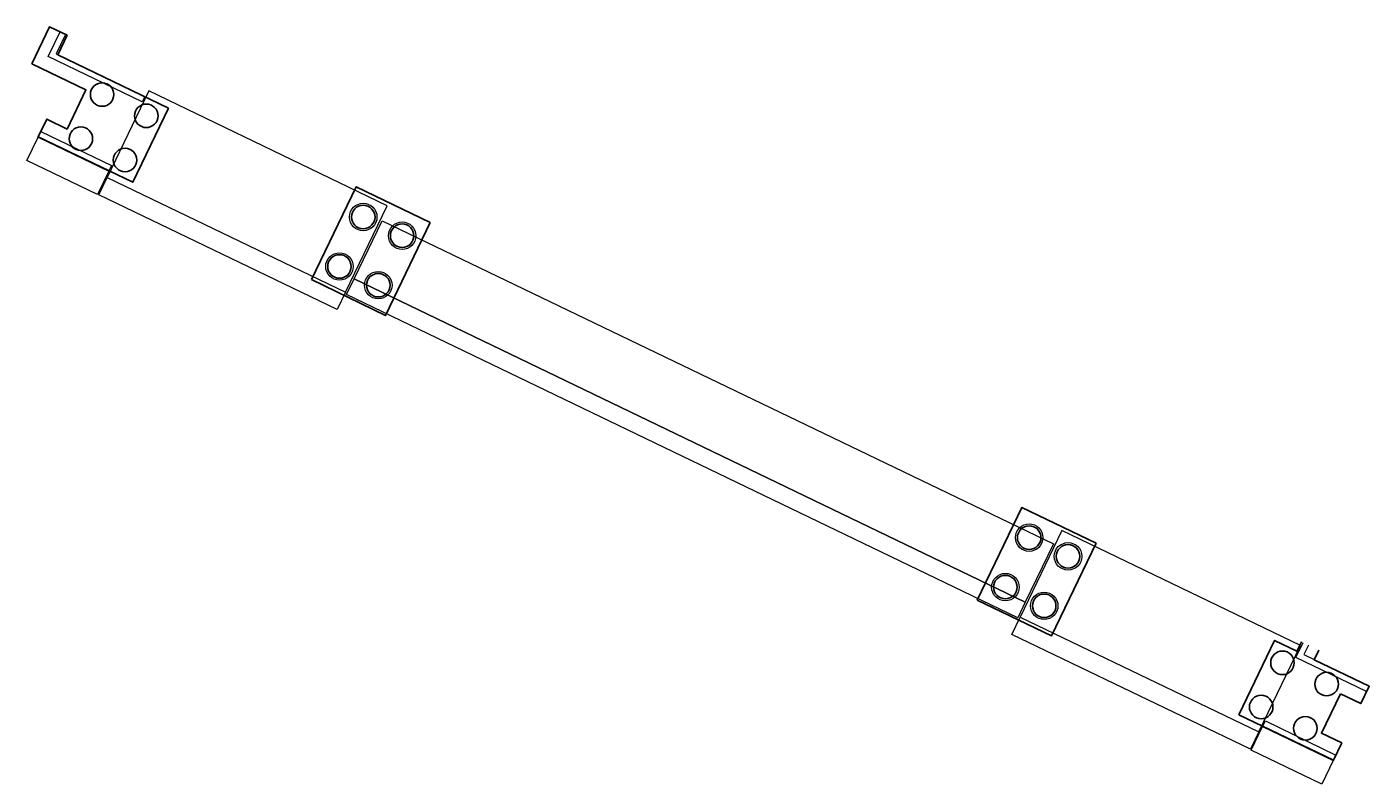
# Model space of a CAD drawing. Extents: x 10670 to 12654, y 7812 to 9489.
# Drawn here: x 12585.5 to 12653.9, y 7811.8 to 7850.4 of the extents above.
import ezdxf

# ---------------------------------------------------------------- set-up
doc = ezdxf.new("R2010")
doc.units = 0
doc.layers.add('CONTUR', color=40, linetype='Continuous')
doc.layers.add('ИССО Гипротрансмост опоры под стенки$0$CONTUR', color=40, linetype='Continuous', lineweight=35)

msp = doc.modelspace()

# ---------------------------------------------------------------- linework, layer by layer
at = {"layer": 'CONTUR', "color": 1, "lineweight": 30}
for points in [[(12586.613, 7850.439), (12585.707, 7848.556), (12588.464, 7847.229), (12587.501, 7845.228), (12586.465, 7845.727), (12586.036, 7844.835), (12590.856, 7842.515), (12592.678, 7846.299), (12587.028, 7849.019), (12587.505, 7850.01)], [(12587.149, 7850.181), (12587.42, 7850.051), (12586.943, 7849.06), (12591.462, 7846.885), (12591.331, 7846.614), (12586.542, 7848.92)], [(12589.542, 7842.759), (12601.706, 7836.904), (12603.832, 7841.319), (12591.667, 7847.174)], [(12586.166, 7845.105), (12589.77, 7843.371), (12589.64, 7843.1), (12586.036, 7844.835)], [(12586.027, 7844.817), (12589.631, 7843.082), (12589.054, 7841.884), (12585.45, 7843.619)], [(12589.542, 7842.759), (12601.706, 7836.904), (12601.281, 7836.021), (12589.117, 7841.876)], [(12606.025, 7840.458), (12602.241, 7842.279), (12599.964, 7837.549), (12603.748, 7835.727)], [(12603.575, 7840.555), (12637.815, 7824.074), (12636.384, 7821.101), (12602.144, 7837.581)], [(12602.144, 7837.581), (12636.384, 7821.101), (12636.002, 7820.308), (12601.762, 7836.789)], [(12639.995, 7824.107), (12636.21, 7825.929), (12633.933, 7821.198), (12637.718, 7819.376)], [(12636.127, 7820.337), (12648.291, 7814.482), (12650.416, 7818.897), (12638.252, 7824.752)], [(12636.127, 7820.337), (12648.291, 7814.482), (12647.866, 7813.598), (12635.702, 7819.453)], [(12648.627, 7815.041), (12652.231, 7813.306), (12652.101, 7813.036), (12648.497, 7814.771)], [(12648.488, 7814.753), (12652.092, 7813.018), (12651.516, 7811.82), (12647.911, 7813.554)]]:
    msp.add_lwpolyline(points, close=True, dxfattribs=at)
for points in [[(12650.467, 7819.083), (12650.233, 7818.597), (12649.102, 7819.141), (12647.281, 7815.356), (12652.101, 7813.036), (12652.531, 7813.928), (12651.494, 7814.427), (12652.457, 7816.427), (12653.493, 7815.928), (12653.923, 7816.82), (12651.125, 7818.167), (12651.354, 7818.644)], [(12650.821, 7818.908), (12650.589, 7818.425), (12653.923, 7816.82), (12653.793, 7816.55), (12650.188, 7818.285), (12650.552, 7819.041)]]:
    msp.add_lwpolyline(points, dxfattribs=at)
for centre, radius in [((12589.291, 7846.986), 0.6), ((12591.543, 7845.902), 0.6), ((12588.207, 7844.734), 0.6), ((12590.459, 7843.649), 0.6), ((12602.61, 7840.742), 0.7), ((12602.61, 7840.742), 0.6), ((12604.593, 7839.788), 0.7), ((12604.593, 7839.788), 0.6), ((12601.396, 7838.219), 0.7), ((12601.396, 7838.219), 0.6), ((12603.378, 7837.265), 0.7), ((12603.378, 7837.265), 0.6), ((12636.58, 7824.391), 0.7), ((12636.58, 7824.391), 0.6), ((12638.562, 7823.437), 0.7), ((12638.562, 7823.437), 0.6), ((12635.366, 7821.868), 0.7), ((12635.366, 7821.868), 0.6), ((12637.348, 7820.914), 0.7), ((12637.348, 7820.914), 0.6), ((12649.499, 7818.006), 0.6), ((12651.752, 7816.922), 0.6), ((12648.415, 7815.754), 0.6), ((12650.668, 7814.669), 0.6)]:
    msp.add_circle(centre, radius, dxfattribs=at)
at = {"layer": 'ИССО Гипротрансмост опоры под стенки$0$CONTUR', "color": 1}
for p, q in [((12586.613, 7850.439), (12585.707, 7848.556)), ((12587.505, 7850.01), (12586.613, 7850.439)), ((12587.028, 7849.019), (12587.505, 7850.01)), ((12592.678, 7846.299), (12587.028, 7849.019)), ((12585.707, 7848.556), (12588.464, 7847.229)), ((12588.464, 7847.229), (12587.501, 7845.228)), ((12590.856, 7842.515), (12592.678, 7846.299)), ((12586.465, 7845.727), (12586.036, 7844.835)), ((12587.501, 7845.228), (12586.465, 7845.727)), ((12586.036, 7844.835), (12590.856, 7842.515)), ((12602.241, 7842.279), (12599.964, 7837.549)), ((12606.025, 7840.458), (12602.241, 7842.279)), ((12603.748, 7835.727), (12606.025, 7840.458)), ((12599.964, 7837.549), (12603.748, 7835.727)), ((12636.21, 7825.929), (12633.933, 7821.198)), ((12639.995, 7824.107), (12636.21, 7825.929)), ((12637.718, 7819.376), (12639.995, 7824.107)), ((12633.933, 7821.198), (12637.718, 7819.376)), ((12649.102, 7819.141), (12647.281, 7815.356)), ((12650.233, 7818.597), (12649.102, 7819.141)), ((12650.467, 7819.083), (12650.233, 7818.597)), ((12651.125, 7818.167), (12651.354, 7818.644)), ((12653.923, 7816.82), (12651.125, 7818.167)), ((12653.493, 7815.928), (12653.923, 7816.82)), ((12651.494, 7814.427), (12652.457, 7816.427)), ((12652.457, 7816.427), (12653.493, 7815.928)), ((12647.281, 7815.356), (12652.101, 7813.036)), ((12652.531, 7813.928), (12651.494, 7814.427)), ((12652.101, 7813.036), (12652.531, 7813.928))]:
    msp.add_line(p, q, dxfattribs=at)
for centre in [(12589.291, 7846.986), (12591.543, 7845.902), (12588.207, 7844.734), (12590.459, 7843.649), (12602.61, 7840.742), (12604.593, 7839.788), (12601.396, 7838.219), (12603.378, 7837.265), (12636.58, 7824.391), (12638.562, 7823.437), (12635.366, 7821.868), (12637.348, 7820.914), (12649.499, 7818.006), (12651.752, 7816.922), (12648.415, 7815.754), (12650.668, 7814.669)]:
    msp.add_circle(centre, 0.6, dxfattribs=at)

doc.saveas('drawing.dxf')
